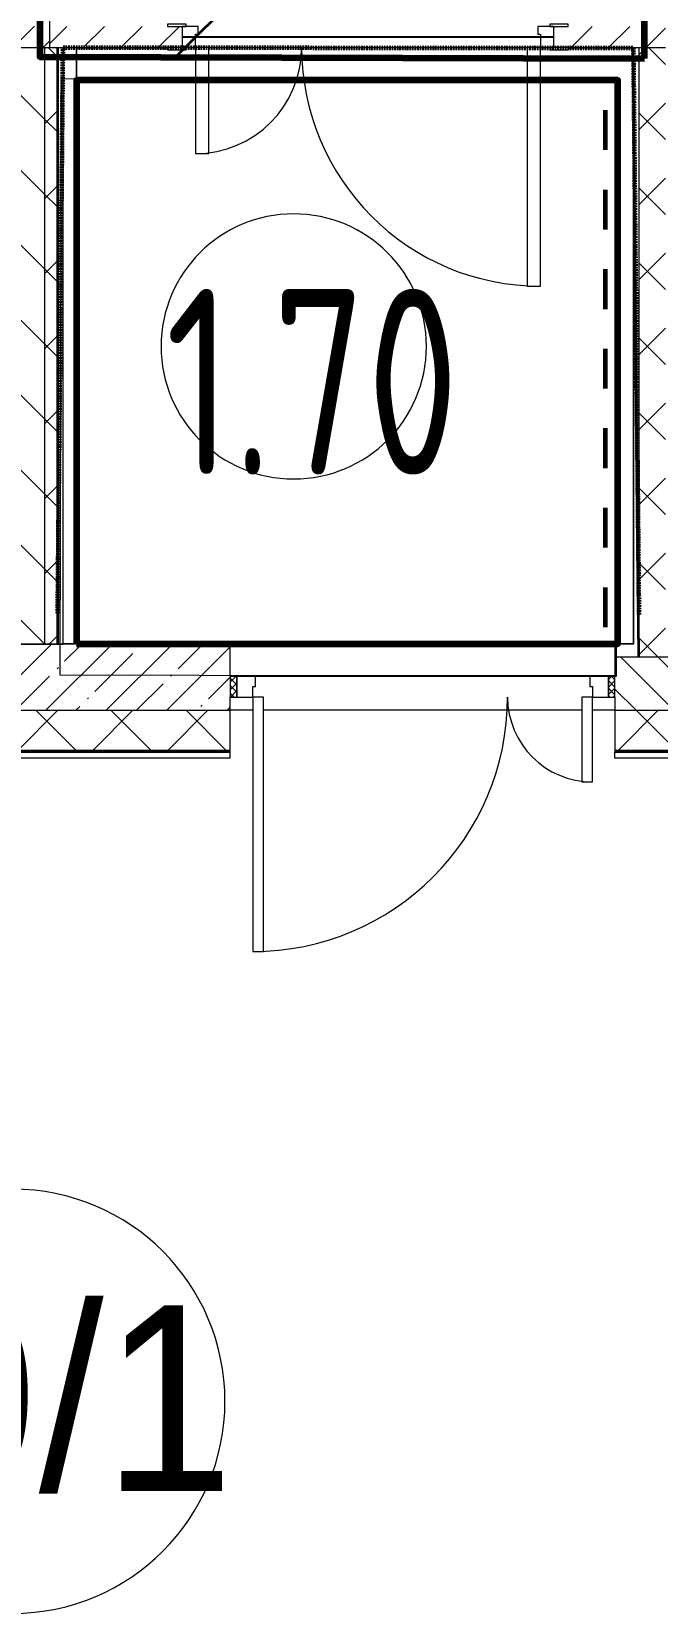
# Model space of a CAD drawing. Header units: millimetres. Extents: x -249154 to 415037, y -45458 to 354837.
# Drawn here: x 107346 to 109704, y -3642 to 2324 of the extents above; entities that cross this region are included whole.
import ezdxf

# ---------------------------------------------------------------- set-up
doc = ezdxf.new("R2010")
doc.units = ezdxf.units.MM
doc.linetypes.add('200_ШТРИХ__ш1_п0_6_', pattern=[320, 200, -120])
doc.linetypes.add('Штрих короткий', pattern=[600, 300, -300])
for name, color, linetype, lineweight in [('0) НЗ Ремонт штукатурка', 6, 'Continuous', 60), ('3)1 шпаклевка', 4, 'Continuous', 35), ('3.4) Ремонт базовой шпаклевки', 6, 'Continuous', 60), ('3.4) Шп. баз 4 в 525 поз 4838м2', 160, 'Continuous', 140), ('3.4) Шп. фин 4 в 529 поз 11227м2', 6, 'Continuous', 140), ('4) демонтаж НЗ №2', 1, 'Continuous', 35), ('4.1) Дм уборка мусора НЗ 2', 20, 'Continuous', 35), ('4.4) РВР ремонт Штукатурки', 160, 'зигзаг', 35), ('488 штук тамбуров и 1.51', 5, 'Continuous', 140), ('666 покраска FK1', 211, 'Continuous', 60), ('A-AREA-BNDY', 7, 'Continuous', 5), ('A-AREA-IDEN', 7, 'Continuous', 9), ('A-DOOR-2', 7, 'Continuous', 5), ('A-DOOR-FRAM-2', 7, 'Continuous', 5), ('A-FLOR', 7, 'Continuous', 9), ('A-WALL', 7, 'Continuous', 5), ('I-WALL', 7, 'Continuous', 5), ('S-COLS', 7, 'Continuous', 9), ('S-COLS-1', 7, 'Continuous', 5), ('Оси', 7, 'Continuous', 9), ('Оси-1', 7, 'Continuous', 20)]:
    doc.layers.add(name, color=color, linetype=linetype, lineweight=lineweight)
for name, color, linetype, lineweight, true_color in [('A-DOOR-1', 7, 'Continuous', 5, 0xc0c0c0), ('A-DOOR-FRAM-1', 7, 'Continuous', 5, 0xc0c0c0), ('A-WALL-1', 9, 'Continuous', 5, 0x808080), ('A-WALL-FNSH-1', 9, 'Continuous', 5, 0x808080)]:
    doc.layers.add(name, color=color, linetype=linetype, lineweight=lineweight, true_color=true_color)
doc.styles.add('Arial', font='arial.ttf', dxfattribs={"width": 0.9, "height": 700})
doc.styles.add('СПДС', font='ГОСТ тип А.ttf', dxfattribs={"width": 0.9})
doc.linetypes.add('зигзаг', pattern='A,0.00254,-5.08,[131,ltypeshp.shx,S=5.08,R=0,X=-5.08,Y=0],-10.16,[131,ltypeshp.shx,S=5.08,R=180,X=5.08,Y=0],-5.08', length=20.32254)
pattern_1 = [(45, (64.7, -136.06), (-141.42136, 141.42136), []), (135, (64.7, -136.06), (-141.42136, -141.42136), [])]
pattern_2 = [(45, (64.7, -136.06), (-114.04925, 114.04925), []), (45, (178.75, -136.06), (-114.04925, 114.04925), [201.612, -40.322, 6.706, -33.617])]

# ---------------------------------------------------------------- blocks, each defined once
blk = doc.blocks.new('110_Дверь_СКБ_2Ст_Наружная - ДН-5_л__ Двухстворчатая 1350 х3800 _h_ в свету с верхним остеклением-21877029-Объем проектирования 1 этажа')
at = {"layer": 'A-DOOR-2'}
h = blk.add_hatch(dxfattribs=at)
h.set_pattern_fill('FP_100', color=256, style=0, pattern_type=2)
h.set_pattern_definition([(135, (1626.41, 164.685), (-14.14214, -14.14214), []), (225, (1626.41, 164.685), (14.14214, -14.14214), [])])
h.paths.add_polyline_path([(719.5, 50), (719.5, -30), (744.5, -30), (744.5, 50)])
at = {"layer": 'A-DOOR-FRAM-2'}
h = blk.add_hatch(dxfattribs=at)
h.set_pattern_fill('FP_101', color=256, style=0, pattern_type=2)
h.set_pattern_definition([(45, (-496.384, 164.685), (-14.1421, 14.1421), []), (135, (-496.384, 164.685), (-14.1421, -14.1421), [])])
h.paths.add_polyline_path([(-680.5, 50), (-705.5, 50), (-705.5, -30), (-680.5, -30), (-680.5, 10)])
at = {"layer": 'A-DOOR-1'}
for p, q in [((659.5, 1010), (619.5, 1010)), ((619.5, 1010), (619.5, 50)), ((659.5, 50), (659.5, 1010)), ((-620.5, 370), (-620.5, 50)), ((-580.5, 370), (-620.5, 370)), ((-580.5, 50), (-580.5, 370)), ((-620.5, 50), (-580.5, 50)), ((619.5, 50), (659.5, 50))]:
    blk.add_line(p, q, dxfattribs=at)
for centre, radius, start, end in [((659.5, 50), 960, 90, 180), ((-620.5, 50), 320, 0, 90)]:
    blk.add_arc(centre, radius, start, end, dxfattribs=at)
at = {"layer": 'A-DOOR-FRAM-1'}
for p, q in [((-680.5, 50), (-705.5, 50)), ((-705.5, 50), (-705.5, -30)), ((-620.5, 50), (-680.5, 50)), ((-680.5, 50), (-680.5, -30)), ((-680.5, -30), (-680.5, 50)), ((-620.5, 10), (-620.5, 50)), ((-610.5, 10), (-620.5, 10)), ((-610.5, -30), (-610.5, 10)), ((659.5, 10), (649.5, 10)), ((649.5, 10), (649.5, -30)), ((659.5, 50), (659.5, 10)), ((719.5, 50), (659.5, 50)), ((719.5, -30), (719.5, 50)), ((744.5, 50), (719.5, 50)), ((719.5, 50), (719.5, -30)), ((744.5, -30), (744.5, 50)), ((-705.5, -30), (-680.5, -30)), ((-680.5, -30), (-610.5, -30)), ((649.5, -30), (719.5, -30)), ((719.5, -30), (744.5, -30))]:
    blk.add_line(p, q, dxfattribs=at)
blk = doc.blocks.new('110_Дверь_СКБ_2Ст - Д-2а_п_ Из коридора на лестницу-32239107-Объем проектирования 1 этажа')
at = {"layer": 'A-DOOR-1'}
for p, q in [((-637.5, 940), (-637.5, 40)), ((-587.5, 940), (-637.5, 940)), ((-587.5, 40), (-587.5, 940)), ((662.5, 440), (612.5, 440)), ((612.5, 440), (612.5, 40)), ((662.5, 40), (662.5, 440)), ((-637.5, 40), (-587.5, 40)), ((612.5, 40), (662.5, 40))]:
    blk.add_line(p, q, dxfattribs=at)
for centre, radius, start, end in [((-637.5, 40), 900, 0, 90), ((662.5, 40), 400, 90, 180)]:
    blk.add_arc(centre, radius, start, end, dxfattribs=at)
at = {"layer": 'A-DOOR-FRAM-1'}
for p, q in [((-672.5, 48), (-742.5, 48)), ((-742.5, 48), (-742.5, 40)), ((-742.5, 40), (-672.5, 40)), ((-637.5, 40), (-687.5, 40)), ((-687.5, 40), (-687.5, -40)), ((-672.5, 40), (-672.5, 48)), ((-637.5, -10), (-637.5, 40)), ((662.5, 40), (662.5, -10)), ((712.5, 40), (662.5, 40)), ((767.5, 48), (697.5, 48)), ((697.5, 48), (697.5, 40)), ((697.5, 40), (767.5, 40)), ((712.5, -40), (712.5, 40)), ((767.5, 40), (767.5, 48)), ((-672.5, -40), (-742.5, -40)), ((-742.5, -40), (-742.5, -48)), ((-742.5, -48), (-672.5, -48)), ((-672.5, -39), (-687.5, -39)), ((-687.5, -39), (-687.5, -40)), ((-687.5, -40), (-627.5, -40)), ((-687.5, -40), (-672.5, -40)), ((-672.5, -40), (-672.5, -39)), ((-672.5, -48), (-672.5, -40)), ((-627.5, -10), (-637.5, -10)), ((-627.5, -40), (-627.5, -10)), ((662.5, -10), (652.5, -10)), ((652.5, -10), (652.5, -40)), ((652.5, -40), (712.5, -40)), ((712.5, -39), (697.5, -39)), ((697.5, -39), (697.5, -40)), ((697.5, -40), (712.5, -40)), ((767.5, -40), (697.5, -40)), ((697.5, -40), (697.5, -48)), ((697.5, -48), (767.5, -48)), ((712.5, -40), (712.5, -39)), ((767.5, -48), (767.5, -40))]:
    blk.add_line(p, q, dxfattribs=at)
blk = doc.blocks.new('Ось сетки - D8-29747960-Объем проектирования 1 этажа')
at = {"layer": 'Оси-1'}
for start, end in [(360, 180), (180, 360)]:
    blk.add_arc((0, 0), 4, start, end, dxfattribs=at)
blk = doc.blocks.new('Марка_Помещения - Номер-25198446-Объем проектирования 1 этажа')
at = {"layer": 'A-AREA-IDEN'}
for start, end in [(360, 180), (180, 360)]:
    blk.add_arc((0, 0), 2.5, start, end, dxfattribs=at)

msp = doc.modelspace()

# ---------------------------------------------------------------- hatches: boundary and pattern name
at = {"layer": '4.1) Дм уборка мусора НЗ 2'}
h = msp.add_hatch(dxfattribs=at)
h.set_pattern_fill('ANSI31', color=1, scale=444)
h.paths.add_polyline_path([(109674, 10121.1), (107396, 10126.4), (107377.5, 2228.4), (109655.5, 2223.1)])
at = {"layer": 'A-WALL'}
h = msp.add_hatch(dxfattribs=at)
h.set_pattern_fill('FP_2', color=256, style=0, pattern_type=2)
h.set_pattern_definition([(135, (64.7, -136.06), (-70.71068, -70.71068), [])])
h.paths.add_polyline_path([(110794.7, -236.1), (111694.7, -236.1), (111694.7, -36.1), (110794.7, -36.1), (110794.7, -191.1)])
h.paths.add_polyline_path([(119394.7, -236.1), (119394.7, -36.1), (118894.7, -36.1), (118894.7, -236.1)])
h.paths.add_polyline_path([(117094.7, -236.1), (117094.7, -36.1), (116044.7, -36.1), (116044.7, -236.1)])
h.paths.add_polyline_path([(113494.7, -236.1), (113744.7, -236.1), (113744.7, -36.1), (113494.7, -36.1), (113494.7, -143.3)])
h.paths.add_polyline_path([(91994.7, -236.1), (92794.7, -236.1), (92794.7, -36.1), (91994.7, -36.1), (91994.7, -204.5)])
h.paths.add_polyline_path([(94594.7, -236.1), (94844.7, -236.1), (94844.7, -36.1), (94594.7, -36.1), (94594.7, -143.3)])
h.paths.add_polyline_path([(97169.7, -236.1), (98169.7, -236.1), (98169.7, -36.1), (97169.7, -36.1), (97169.7, -143.3)])
h.paths.add_polyline_path([(123794.7, -236.1), (123794.7, -36.1), (123594.7, -36.1), (123594.7, -236.1)])
h.paths.add_polyline_path([(109719.7, -236.1), (109894.7, -236.1), (109894.7, -36.1), (109544.7, -36.1), (109544.7, -236.1), (109634.7, -236.1)])
h.paths.add_polyline_path([(121194.7, -236.1), (121294.7, -236.1), (121294.7, -36.1), (121194.7, -36.1), (121194.7, -147)])
h.paths.add_polyline_path([(100894.7, -236.1), (101794.7, -236.1), (101794.7, -36.1), (100894.7, -36.1), (100894.7, -143.3)])
h.paths.add_polyline_path([(102694.7, -236.1), (102944.7, -236.1), (102944.7, -36.1), (102694.7, -36.1), (102694.7, -143.3)])
h.paths.add_polyline_path([(105244.7, -236.1), (106294.7, -236.1), (106294.7, -36.1), (105244.7, -36.1), (105244.7, -163.9)])
h = msp.add_hatch(dxfattribs=at)
h.set_pattern_fill('FP_24', color=256, style=0, pattern_type=2)
h.set_pattern_definition(pattern_1)
h.paths.add_polyline_path([(89274.7, -386.1), (91094.7, -386.1), (91094.7, -236.1), (89274.7, -236.1)])
h.paths.add_polyline_path([(123594.7, -386.1), (125144.7, -386.1), (125144.7, -236.1), (123594.7, -236.1), (123594.7, -254.1)])
h.paths.add_polyline_path([(121194.7, -386.1), (121294.7, -386.1), (121294.7, -236.1), (120294.7, -236.1), (120294.7, -386.1)])
h.paths.add_polyline_path([(116044.7, -386.1), (117094.7, -386.1), (117094.7, -236.1), (116044.7, -236.1)])
h.paths.add_polyline_path([(117994.7, -386.1), (119394.7, -386.1), (119394.7, -236.1), (117994.7, -236.1)])
h.paths.add_polyline_path([(113744.7, -386.1), (113744.7, -236.1), (112594.7, -236.1), (112594.7, -386.1), (113494.7, -386.1)])
h.paths.add_polyline_path([(109544.7, -386.1), (109894.7, -386.1), (109894.7, -236.1), (109544.7, -236.1)])
h.paths.add_polyline_path([(110794.7, -386.1), (111694.7, -386.1), (111694.7, -236.1), (110794.7, -236.1)])
h.paths.add_polyline_path([(107194.7, -386.1), (108094.7, -386.1), (108094.7, -236.1), (107194.7, -236.1)])
h.paths.add_polyline_path([(105244.7, -386.1), (106294.7, -386.1), (106294.7, -236.1), (105244.7, -236.1)])
h.paths.add_polyline_path([(100894.7, -386.1), (102944.7, -386.1), (102944.7, -236.1), (100894.7, -236.1), (100894.7, -346.6)])
h.paths.add_polyline_path([(99094.7, -386.1), (99994.7, -386.1), (99994.7, -236.1), (99094.7, -236.1), (99094.7, -329.3)])
h.paths.add_polyline_path([(97144.7, -386.1), (98194.7, -386.1), (98194.7, -236.1), (97144.7, -236.1), (97144.7, -310.5)])
h.paths.add_polyline_path([(94642.8, -386.1), (94844.7, -386.1), (94844.7, -236.1), (93694.7, -236.1), (93694.7, -386.1)])
h.paths.add_polyline_path([(92794.7, -386.1), (92794.7, -236.1), (91994.7, -236.1), (91994.7, -386.1), (92579.8, -386.1)])
at = {"layer": 'I-WALL'}
h = msp.add_hatch(dxfattribs=at)
h.set_pattern_fill('FP_1', color=256, style=0, pattern_type=2)
h.set_pattern_definition(pattern_2)
h.paths.add_polyline_path([(107414.7, 2263.9), (107414.7, 10243.9), (107194.7, 10263.9), (107194.7, 2263.9), (107414.5, 2263.9)])
h.paths.add_polyline_path([(107414.7, 10243.9), (107414.7, 10463.9), (107194.7, 10463.9), (107194.7, 10263.9)])
h = msp.add_hatch(dxfattribs=at)
h.set_pattern_fill('FP_22', color=256, style=0, pattern_type=2)
h.set_pattern_definition([(45, (64.7, -136.06), (-70.71068, 70.71068), [])])
h.paths.add_polyline_path([(109734.7, 2263.9), (109734.7, 2343.9), (109313.7, 2343.9), (109313.7, 2263.9), (109729.3, 2263.9)])
h.paths.add_polyline_path([(107414.7, 2263.9), (107913.7, 2263.9), (107913.7, 2343.9), (107414.7, 2343.9)])
h = msp.add_hatch(dxfattribs=at)
h.set_pattern_fill('FP_23', color=256, style=0, pattern_type=2)
h.set_pattern_definition([(135, (64.7, -136.06), (-141.42136, -141.42136), [])])
h.paths.add_polyline_path([(107394.7, 13.9), (107394.7, 2263.9), (107194.7, 2263.9), (107194.7, 13.9)])
h = msp.add_hatch(dxfattribs=at)
h.set_pattern_fill('FP_24', color=256, style=0, pattern_type=2)
h.set_pattern_definition(pattern_1)
h.paths.add_polyline_path([(107444.7, 13.9), (107444.7, 2263.9), (107394.7, 2263.9), (107394.7, 13.9)])
h = msp.add_hatch(dxfattribs=at)
h.set_pattern_fill('FP_24', color=256, style=0, pattern_type=2)
h.set_pattern_definition(pattern_1)
h.paths.add_polyline_path([(109634.7, -36.1), (109734.7, -36.1), (109734.7, 2263.9), (109634.7, 2263.9), (109634.7, 13.9)])
at = {"layer": 'S-COLS-1'}
h = msp.add_hatch(dxfattribs=at)
h.set_pattern_fill('FP_1', color=256, style=0, pattern_type=2)
h.set_pattern_definition(pattern_2)
h.paths.add_polyline_path([(108094.7, -236.1), (108094.7, 13.9), (107194.7, 13.9), (107194.7, -236.1)])

# ---------------------------------------------------------------- linework, layer by layer
for points in [[(107913.7, 2303.9), (109313.7, 2303.9)], [(108094.7, -106.1), (109544.7, -106.1)]]:
    msp.add_lwpolyline(points)
at = {"layer": '0) НЗ Ремонт штукатурка', "linetype": '200_ШТРИХ__ш1_п0_6_', "ltscale": 0.03}
msp.add_lwpolyline([(107444.7, 129.8), (107464.7, 2263.9), (109613.7, 2262.9), (109634.7, 123.7)], dxfattribs=at)
at = {"layer": '0) НЗ Ремонт штукатурка', "color": 3, "linetype": '200_ШТРИХ__ш1_п0_6_', "ltscale": 0.03}
msp.add_lwpolyline([(108094.7, 13.9), (107515.7, 14.9)], dxfattribs=at)
at = {"layer": '3)1 шпаклевка', "flags": 128}
msp.add_lwpolyline([(109654.7, 2223.1), (109673.3, 10121.1), (107395.3, 10126.4), (107376.7, 2228.4)], close=True, dxfattribs=at)
at = {"layer": '3.4) Ремонт базовой шпаклевки', "linetype": 'Штрих короткий', "ltscale": 0.5}
for p, q in [((107515.7, 2141.4), (107515.7, 77.7)), ((109509.6, 77.7), (109509.6, 2141.4))]:
    msp.add_line(p, q, dxfattribs=at)
at = {"layer": '3.4) Шп. баз 4 в 525 поз 4838м2', "flags": 128}
msp.add_lwpolyline([(107377.5, 2228.4), (109655.5, 2223.1)], dxfattribs=at)
at = {"layer": '3.4) Шп. фин 4 в 529 поз 11227м2', "flags": 128}
msp.add_lwpolyline([(109655.5, 2223.1), (109674, 10121.1), (107396, 10126.4), (107377.5, 2228.4)], close=True, dxfattribs=at)
at = {"layer": '4) демонтаж НЗ №2', "flags": 128}
msp.add_lwpolyline([(109655.5, 2223.1), (109674, 10121.1), (107396, 10126.4), (107377.5, 2228.4)], close=True, dxfattribs=at)
at = {"layer": '4.4) РВР ремонт Штукатурки', "ltscale": 0.1}
for points in [[(107444.7, 13.9), (107444.7, 2263.9)], [(109634.7, -36.1), (109613.7, 2263.9)]]:
    msp.add_lwpolyline(points, dxfattribs=at)
at = {"layer": '488 штук тамбуров и 1.51', "ltscale": 0.5}
msp.add_lwpolyline([(107514.7, 14.9), (109555.3, 14.9), (109555.3, 2141.3), (107514.7, 2141.3)], close=True, dxfattribs=at)
at = {"layer": '666 покраска FK1', "flags": 128}
msp.add_lwpolyline([(109655.5, 2223.1), (109674, 10121.1), (107396, 10126.4), (107377.5, 2228.4)], close=True, dxfattribs=at)
at = {"layer": 'A-AREA-BNDY', "flags": 128}
msp.add_lwpolyline([(107452, -101.8), (109550, -106.7), (109555.3, 2141.3), (107457.3, 2146.2)], close=True, dxfattribs=at)
at = {"layer": 'A-FLOR'}
for p, q in [((107464.7, 14.9), (107464.7, 2263.9)), ((108013.7, 2263.9), (109213.7, 2263.9)), ((109614.7, 2262.9), (109614.7, 14.9)), ((108094.7, 13.9), (107464.7, 13.9)), ((109614.7, 13.9), (107464.7, 13.9)), ((109614.7, 13.9), (109544.7, 13.9))]:
    msp.add_line(p, q, dxfattribs=at)
at = {"layer": 'A-WALL'}
for p, q in [((107414.7, 2263.9), (107414.7, 10463.9)), ((107194.7, 2263.9), (107514.7, 2263.9)), ((107444.7, 2263.9), (107444.7, 13.9)), ((107515.7, 2263.9), (107858.7, 2263.9)), ((109368.7, 2263.9), (109734.7, 2263.9)), ((109614.7, 13.9), (109614.7, 2263.9)), ((109634.7, 2263.9), (109634.7, -36.1)), ((107194.7, 13.9), (107394.7, 13.9)), ((107464.7, 14.9), (107464.7, 13.9)), ((102694.7, -236.1), (108094.7, -236.1)), ((109544.7, -236.1), (109894.7, -236.1)), ((109544.7, -236.1), (111694.7, -236.1)), ((108094.7, -416.1), (89244.7, -416.1)), ((107194.7, -386.1), (108094.7, -386.1)), ((107194.7, -389.1), (108094.7, -389.1)), ((108094.7, -416.1), (108094.7, -394.1)), ((109544.7, -386.1), (109894.7, -386.1)), ((109544.7, -389.1), (109894.7, -389.1)), ((109544.7, -416.1), (109544.7, -394.1)), ((125324.7, -416.1), (109544.7, -416.1))]:
    msp.add_line(p, q, dxfattribs=at)
at = {"layer": 'A-WALL-1'}
for p, q in [((107394.7, 2263.9), (107394.7, 13.9)), ((107394.7, 13.9), (107444.7, 13.9)), ((109814.7, -36.1), (109544.7, -36.1)), ((109544.7, -36.1), (109544.7, -106.1)), ((108094.7, -386.1), (108094.7, -236.1)), ((109544.7, -186.1), (109544.7, -386.1))]:
    msp.add_line(p, q, dxfattribs=at)
at = {"layer": 'A-WALL-FNSH-1'}
for p, q in [((107515.7, 2263.9), (107514.7, 2263.9)), ((107514.7, 2263.9), (107514.7, 14.9)), ((107515.7, 14.9), (107515.7, 2262.9)), ((107515.7, 2262.9), (107858.7, 2262.9)), ((109368.7, 2262.9), (109614.7, 2262.9)), ((109613.7, 2263.9), (109613.7, 14.9)), ((107444.7, 13.9), (107464.7, 13.9)), ((107514.7, 14.9), (107464.7, 14.9)), ((108094.7, 14.9), (107515.7, 14.9)), ((108094.7, 13.9), (108094.7, 14.9)), ((109613.7, 14.9), (109544.7, 14.9)), ((109544.7, 14.9), (109544.7, 13.9)), ((109614.7, 13.9), (109614.7, 13.9)), ((107194.7, -394.1), (108094.7, -394.1)), ((108094.7, -394.1), (108094.7, -386.1)), ((109544.7, -386.1), (109544.7, -394.1)), ((109544.7, -394.1), (109894.7, -394.1))]:
    msp.add_line(p, q, dxfattribs=at)
at = {"layer": 'I-WALL'}
for p, q in [((108094.7, 13.9), (109544.7, 13.9)), ((109544.7, 13.9), (109544.7, -36.1)), ((108179.7, -236.1), (108094.7, -236.1)), ((109419.7, -236.1), (108219.7, -236.1)), ((109544.7, -236.1), (109459.7, -236.1))]:
    msp.add_line(p, q, dxfattribs=at)
at = {"layer": 'S-COLS'}
for p, q in [((107394.7, 13.9), (107194.7, 13.9)), ((108094.7, 13.9), (107464.7, 13.9)), ((107194.7, -236.1), (108094.7, -236.1))]:
    msp.add_line(p, q, dxfattribs=at)
at = {"layer": 'S-COLS-1'}
for p, q in [((107464.7, 13.9), (107394.7, 13.9)), ((108094.7, -106.1), (108094.7, 13.9)), ((108094.7, -236.1), (108094.7, -186.1))]:
    msp.add_line(p, q, dxfattribs=at)

# ---------------------------------------------------------------- block references
at = {"layer": 'A-AREA-IDEN', "xscale": 199.9999999999999, "yscale": 199.9999999999999, "zscale": 199.9999999999999}
msp.add_blockref('Марка_Помещения - Номер-25198446-Объем проектирования 1 этажа', (108333.9, 1136.5), dxfattribs=at)
at = {"layer": 'A-DOOR-1', "rotation": 180}
for name, p in [('110_Дверь_СКБ_2Ст - Д-2а_п_ Из коридора на лестницу-32239107-Объем проектирования 1 этажа', (108626.2, 2303.9)), ('110_Дверь_СКБ_2Ст_Наружная - ДН-5_л__ Двухстворчатая 1350 х3800 _h_ в свету с верхним остеклением-21877029-Объем проектирования 1 этажа', (108839.2, -136.1))]:
    msp.add_blockref(name, p, dxfattribs=at)
at = {"layer": 'Оси-1', "xscale": 199.9999999999999, "yscale": 199.9999999999999, "zscale": 199.9999999999999}
msp.add_blockref('Ось сетки - D8-29747960-Объем проектирования 1 этажа', (107274.7, -2842.3), dxfattribs=at)

# ---------------------------------------------------------------- texts
at = {"layer": 'A-AREA-IDEN', "insert": (107850.1, 1353.6), "char_height": 700, "width": 1212.151, "attachment_point": 1, "style": 'СПДС'}
msp.add_mtext('1.70', dxfattribs=at)
at = {"layer": 'Оси', "insert": (106394.2, -2481), "char_height": 700, "width": 2121.265, "attachment_point": 1, "style": 'Arial'}
msp.add_mtext('29/1', dxfattribs=at)

doc.saveas('drawing.dxf')
